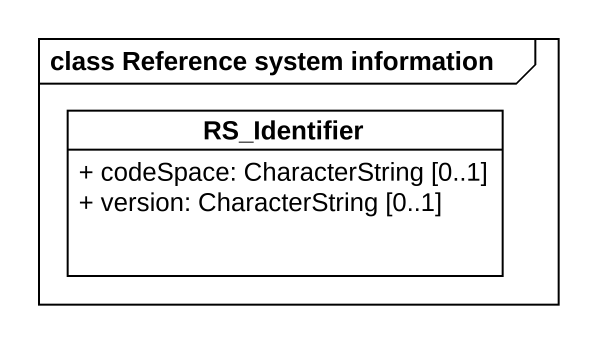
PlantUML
@startuml
mainframe class Reference system information
hide circle
hide empty members
skinparam classAttributeIconSize 0
class RS_Identifier {
  + codeSpace: CharacterString [0..1]
  + version: CharacterString [0..1]
}
@enduml
